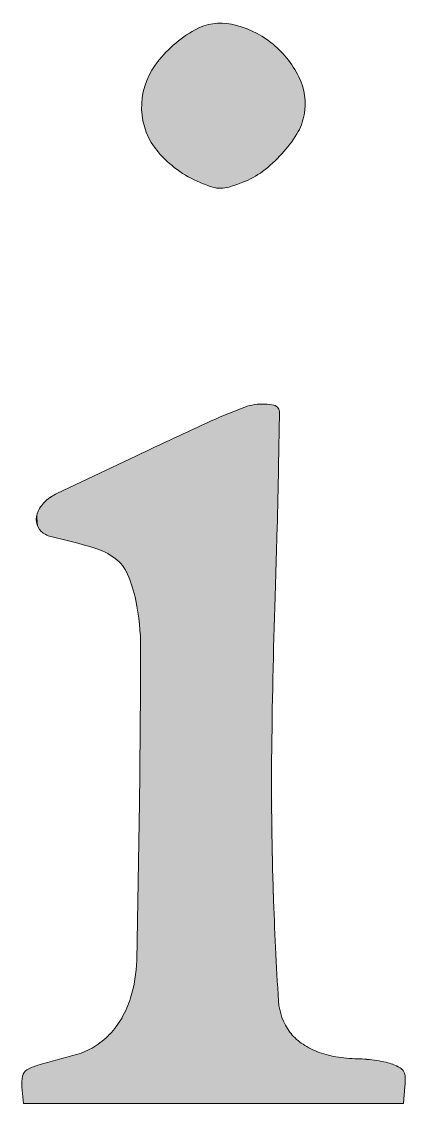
# Model space of a CAD drawing. Extents: x -1067 to 23308, y -6822 to 57810.
# Drawn here: x 426.14 to 427.92, y 94.08 to 99.08 of the extents above; entities that cross this region are included whole.
import ezdxf

# ---------------------------------------------------------------- set-up
doc = ezdxf.new("R2010")
doc.units = 0
doc.layers.get('0').update_dxf_attribs({"lineweight": 13})
doc.layers.add('G-XREF-____-OTLN', color=7, linetype='Continuous', lineweight=13)

# ---------------------------------------------------------------- blocks, each defined once
blk = doc.blocks.new('Blockreferenz-A0UJ2DPOXE')
at = {"layer": 'G-XREF-____-OTLN', "color": 0, "linetype": 'ByBlock', "lineweight": -2, "ltscale": 0.13}
for p, q in [((427.3321, 97.0305), (427.336, 97.2768)), ((426.6754, 97.0767), (426.3064, 96.902)), ((427.3161, 96.4236), (427.326, 96.7511)), ((426.6884, 95.4716), (426.6758, 94.7426)), ((426.145, 94.1571), (426.1524, 94.0812)), ((427.9094, 94.0812), (427.9169, 94.1596)), ((426.1524, 94.0812), (427.0309, 94.0812)), ((427.0309, 94.0812), (427.9094, 94.0812))]:
    blk.add_line(p, q, dxfattribs=at)
for centre, major_axis, end_param in [((427.0646, 98.8336), (0.0504, 0.2389), 0.711934), ((427.0238, 98.6401), (0.2725, 0.3478), 0.456891), ((427.2201, 98.5517), (-0.2734, 0.4956), 0.440775), ((427.0097, 98.6222), (0.4159, 0.2073), 0.44377), ((427.0304, 98.6889), (-0.269, 0.1944), 0.657069), ((427.1748, 98.7044), (0.2754, -0.0517), 0.647812), ((427.0161, 98.6884), (-0.3175, -0.0099), 0.675318), ((427.1959, 98.7005), (0.221, -0.1347), 0.362092), ((426.8968, 98.8828), (0.4504, -0.41), 0.191011), ((427.1684, 98.8184), (-0.3939, -0.3362), 0.46849), ((426.8736, 98.904), (0.3848, -0.512), 0.187662), ((427.0326, 98.6924), (0.1341, -0.351), 0.279779), ((427.247, 99.0066), (-0.2783, -0.666), 0.084707), ((427.0635, 98.4359), (-0.0374, -0.1165), 0.314832), ((427.0635, 98.4492), (0.0005, -0.1356), 0.293508), ((426.8119, 99.2703), (0.2913, -0.9508), 0.067538), ((427.2603, 97.05), (0.0091, 0.2658), 0.183188), ((427.262, 97.0997), (0.0487, 0.2106), 0.192807), ((427.8974, 95.3331), (-0.7221, 1.9683), 0.079841), ((427.2554, 97.0832), (-0.0345, 0.2299), 0.20267), ((427.3035, 97.2792), (0.0272, 0.0168), 0.790167), ((427.3005, 97.2774), (0.0355, -0.0005), 0.568395), ((444.8338, 58.5451), (-17.8132, 38.6924), 0.00894), ((400.1559, 97.4854), (27.1701, -0.7344), 0.010284), ((426.3536, 96.7578), (-0.0989, 0.1098), 0.401383), ((426.399, 96.7073), (-0.0926, 0.1947), 0.289342), ((426.3013, 96.7821), (-0.0816, 0.0381), 0.581258), ((426.2847, 96.7797), (-0.0725, -0.0106), 0.659767), ((426.2996, 96.7951), (-0.0657, -0.0683), 0.5445), ((425.5845, 93.6199), (0.8933, 3.0311), 0.065086), ((426.39, 96.3532), (0.1864, 0.2483), 0.357493), ((426.4695, 96.459), (0.1636, 0.0706), 0.519499), ((426.0528, 96.2793), (0.6187, 0.1285), 0.202507), ((458.0052, 95.3972), (-30.6891, 1.0263), 0.024472), ((425.6232, 96.1901), (1.0707, -0.0025), 0.207019), ((359.5439, 96.3439), (67.1445, -0.8723), 0.010664), ((441.8633, 95.5418), (-14.5632, 0.1305), 0.04275), ((444.073, 95.6165), (-16.7651, -0.5667), 0.029611), ((426.0459, 94.7561), (0.6017, -0.1868), 0.279452), ((426.2078, 94.7059), (0.4, -0.2282), 0.217509), ((427.5991, 94.5706), (-0.2671, -0.017), 0.574544), ((426.2652, 94.6731), (0.2852, -0.2726), 0.244292), ((426.2902, 94.6493), (0.1886, -0.3066), 0.256484), ((427.5674, 94.5471), (-0.1832, -0.1358), 0.323068), ((426.3153, 94.6085), (0.082, -0.301), 0.28549), ((427.6395, 94.6504), (-0.2028, -0.2903), 0.232386), ((427.673, 94.7349), (-0.164, -0.4137), 0.206349), ((430.4661, 79.3773), (-4.0688, 14.9301), 0.012044), ((427.7058, 94.9249), (-0.1086, -0.6285), 0.157562), ((427.6898, 93.736), (0.0506, 0.5489), 0.078502), ((427.6707, 93.5288), (0.1163, 0.7503), 0.061747), ((427.6804, 93.5914), (0.1495, 0.6797), 0.062807), ((427.782, 94.0535), (0.0792, 0.2083), 0.146778), ((426.1892, 94.1992), (-0.0217, 0.0364), 0.834345), ((426.2761, 94.0533), (-0.0582, 0.204), 0.259125), ((427.7892, 94.0723), (0.1049, 0.1734), 0.180681), ((427.8693, 94.2047), (0.042, 0.0229), 0.52752), ((427.861, 94.2002), (0.0573, 0.0018), 0.468305), ((426.3155, 94.1737), (-0.1678, 0.0339), 0.296003), ((427.5847, 94.1917), (0.3322, -0.0321), 0.127233)]:
    blk.add_ellipse(centre, major_axis=major_axis, ratio=1, start_param=0, end_param=end_param, dxfattribs=at)
for points in [[(427.0002, 98.3283), (426.9914, 99.0661), (427.0002, 99.0691)], [(427.0029, 98.3273), (427.0002, 99.0691), (427.0029, 99.0697)], [(427.0002, 98.3283), (427.0002, 99.0691), (427.0029, 98.3273)], [(427.0145, 98.3233), (427.0029, 99.0697), (427.0145, 99.0721)], [(427.0029, 98.3273), (427.0029, 99.0697), (427.0145, 98.3233)], [(427.0261, 98.3194), (427.0145, 99.0721), (427.0261, 99.0745)], [(427.0145, 98.3233), (427.0145, 99.0721), (427.0261, 98.3194)], [(427.0285, 98.3187), (427.0261, 99.0745), (427.0285, 99.0751)], [(427.0261, 98.3194), (427.0261, 99.0745), (427.0285, 98.3187)], [(427.0322, 98.3176), (427.0285, 99.0751), (427.0322, 99.0754)], [(427.0285, 98.3187), (427.0285, 99.0751), (427.0322, 98.3176)], [(427.0385, 98.3162), (427.0322, 99.0754), (427.0385, 99.076)], [(427.0322, 98.3176), (427.0322, 99.0754), (427.0385, 98.3162)], [(427.0448, 98.315), (427.0385, 99.076), (427.0448, 99.0765)], [(427.0385, 98.3162), (427.0385, 99.076), (427.0448, 98.315)], [(427.0512, 98.3142), (427.0448, 99.0765), (427.0512, 99.0771)], [(427.0448, 98.315), (427.0448, 99.0765), (427.0512, 98.3142)], [(427.0574, 98.3137), (427.0512, 99.0771), (427.0574, 99.0776)], [(427.0512, 98.3142), (427.0512, 99.0771), (427.0574, 98.3137)], [(427.0574, 98.3137), (427.0574, 99.0776), (427.0576, 98.3137)], [(427.0576, 98.3137), (427.0574, 99.0776), (427.0576, 99.0776)], [(427.0576, 98.3137), (427.0576, 99.0776), (427.064, 98.3136)], [(427.064, 98.3136), (427.0576, 99.0776), (427.064, 99.0774)], [(427.064, 98.3136), (427.064, 99.0774), (427.0706, 98.3138)], [(427.0706, 98.3138), (427.064, 99.0774), (427.0706, 99.0772)], [(427.0706, 98.3138), (427.0706, 99.0772), (427.0772, 98.3143)], [(427.0772, 98.3143), (427.0706, 99.0772), (427.0772, 99.077)], [(427.0772, 98.3143), (427.0772, 99.077), (427.0838, 98.3151)], [(427.0838, 98.3151), (427.0772, 99.077), (427.0838, 99.0768)], [(427.0838, 98.3151), (427.0838, 99.0768), (427.0863, 98.3155)], [(427.0863, 98.3155), (427.0838, 99.0768), (427.0863, 99.0768)], [(427.0863, 98.3155), (427.0863, 99.0768), (427.0903, 98.3163)], [(427.0903, 98.3163), (427.0863, 99.0768), (427.0903, 99.0762)], [(427.0903, 98.3163), (427.0903, 99.0762), (427.0968, 98.3177)], [(427.0968, 98.3177), (427.0903, 99.0762), (427.0968, 99.0752)], [(427.0968, 98.3177), (427.0968, 99.0752), (427.1032, 98.3195)], [(427.1032, 98.3195), (427.0968, 99.0752), (427.1032, 99.0742)], [(427.1032, 98.3195), (427.1032, 99.0742), (427.1149, 98.3232)], [(427.1149, 98.3232), (427.1032, 99.0742), (427.1149, 99.0725)], [(427.1149, 98.3232), (427.1149, 99.0725), (427.1192, 98.3246)], [(427.1192, 98.3246), (427.1149, 99.0725), (427.1192, 99.0714)], [(427.1192, 98.3246), (427.1192, 99.0714), (427.1351, 98.3299)], [(427.1351, 98.3299), (427.1192, 99.0714), (427.1351, 99.0674)], [(427.1351, 98.3299), (427.1351, 99.0674), (427.1476, 98.3343)], [(427.1476, 98.3343), (427.1351, 99.0674), (427.1476, 99.0643)], [(426.911, 98.3695), (426.8968, 99.016), (426.911, 99.026)], [(426.9321, 98.3576), (426.911, 99.026), (426.9321, 99.0386)], [(426.911, 98.3695), (426.911, 99.026), (426.9321, 98.3576)], [(426.9467, 98.3508), (426.9321, 99.0386), (426.9467, 99.0474)], [(426.9321, 98.3576), (426.9321, 99.0386), (426.9467, 98.3508)], [(426.9687, 98.3406), (426.9467, 99.0474), (426.9687, 99.0579)], [(426.9467, 98.3508), (426.9467, 99.0474), (426.9687, 98.3406)], [(426.9728, 98.3389), (426.9687, 99.0579), (426.9728, 99.0598)], [(426.9687, 98.3406), (426.9687, 99.0579), (426.9728, 98.3389)], [(426.98, 98.336), (426.9728, 99.0598), (426.98, 99.0623)], [(426.9728, 98.3389), (426.9728, 99.0598), (426.98, 98.336)], [(426.9914, 98.3315), (426.98, 99.0623), (426.9914, 99.0661)], [(426.98, 98.336), (426.98, 99.0623), (426.9914, 98.3315)], [(426.9914, 98.3315), (426.9914, 99.0661), (427.0002, 98.3283)], [(427.1476, 98.3343), (427.1476, 99.0643), (427.151, 98.3355)], [(427.151, 98.3355), (427.1476, 99.0643), (427.151, 99.0632)], [(427.151, 98.3355), (427.151, 99.0632), (427.1667, 98.3413)], [(427.1667, 98.3413), (427.151, 99.0632), (427.1667, 99.0579)], [(427.1667, 98.3413), (427.1667, 99.0579), (427.1795, 98.3466)], [(427.1795, 98.3466), (427.1667, 99.0579), (427.1795, 99.0537)], [(427.1795, 98.3466), (427.1795, 99.0537), (427.1829, 98.348)], [(427.1829, 98.348), (427.1795, 99.0537), (427.1829, 99.0522)], [(427.1829, 98.348), (427.1829, 99.0522), (427.1988, 98.3553)], [(427.1988, 98.3553), (427.1829, 99.0522), (427.1988, 99.0455)], [(427.1988, 98.3553), (427.1988, 99.0455), (427.2105, 98.3615)], [(427.2105, 98.3615), (427.1988, 99.0455), (427.2105, 99.0406)], [(427.2105, 98.3615), (427.2105, 99.0406), (427.2143, 98.3635)], [(427.2143, 98.3635), (427.2105, 99.0406), (427.2143, 99.0386)], [(427.2143, 98.3635), (427.2143, 99.0386), (427.2295, 98.3723)], [(427.2295, 98.3723), (427.2143, 99.0386), (427.2295, 99.0309)], [(427.2295, 98.3723), (427.2295, 99.0309), (427.2404, 98.3794)], [(427.2404, 98.3794), (427.2295, 99.0309), (427.2404, 99.0253)], [(427.2404, 98.3794), (427.2404, 99.0253), (427.2442, 98.3818)], [(427.2442, 98.3818), (427.2404, 99.0253), (427.2442, 99.0229)], [(427.2442, 98.3818), (427.2442, 99.0229), (427.2584, 98.392)], [(427.2584, 98.392), (427.2442, 99.0229), (427.2584, 99.0142)], [(426.8449, 98.4145), (426.8316, 98.9629), (426.8449, 98.9756)], [(426.8633, 98.4), (426.8449, 98.9756), (426.8633, 98.9907)], [(426.8449, 98.4145), (426.8449, 98.9756), (426.8633, 98.4)], [(426.877, 98.3907), (426.8633, 98.9907), (426.877, 99.002)], [(426.8633, 98.4), (426.8633, 98.9907), (426.877, 98.3907)], [(426.8968, 98.3775), (426.877, 99.002), (426.8968, 99.016)], [(426.877, 98.3907), (426.877, 99.002), (426.8968, 98.3775)], [(426.8968, 98.3775), (426.8968, 99.016), (426.911, 98.3695)], [(427.2584, 98.392), (427.2584, 99.0142), (427.2691, 98.4003)], [(427.2691, 98.4003), (427.2584, 99.0142), (427.2691, 99.0077)], [(427.2691, 98.4003), (427.2691, 99.0077), (427.2742, 98.4043)], [(427.2742, 98.4043), (427.2691, 99.0077), (427.2742, 99.0039)], [(427.2742, 98.4043), (427.2742, 99.0039), (427.2897, 98.4171)], [(427.2897, 98.4171), (427.2742, 99.0039), (427.2897, 98.9928)], [(427.2897, 98.4171), (427.2897, 98.9928), (427.2963, 98.4229)], [(427.2963, 98.4229), (427.2897, 98.9928), (427.2963, 98.9879)], [(427.2963, 98.4229), (427.2963, 98.9879), (427.3047, 98.4303)], [(427.3047, 98.4303), (427.2963, 98.9879), (427.3047, 98.9809)], [(427.3047, 98.4303), (427.3047, 98.9809), (427.3193, 98.444)], [(427.3193, 98.444), (427.3047, 98.9809), (427.3193, 98.9685)], [(427.3193, 98.444), (427.3193, 98.9685), (427.3226, 98.4473)], [(427.3226, 98.4473), (427.3193, 98.9685), (427.3226, 98.9658)], [(426.7869, 98.4688), (426.7745, 98.9002), (426.7869, 98.9161)], [(426.8019, 98.4525), (426.7869, 98.9161), (426.8019, 98.9326)], [(426.7869, 98.4688), (426.7869, 98.9161), (426.8019, 98.4525)], [(426.8148, 98.4406), (426.8019, 98.9326), (426.8148, 98.9469)], [(426.8019, 98.4525), (426.8019, 98.9326), (426.8148, 98.4406)], [(426.8316, 98.4251), (426.8148, 98.9469), (426.8316, 98.9629)], [(426.8148, 98.4406), (426.8148, 98.9469), (426.8316, 98.4251)], [(426.8316, 98.4251), (426.8316, 98.9629), (426.8449, 98.4145)], [(427.3226, 98.4473), (427.3226, 98.9658), (427.3335, 98.4582)], [(427.3335, 98.4582), (427.3226, 98.9658), (427.3335, 98.9551)], [(427.3335, 98.4582), (427.3335, 98.9551), (427.3471, 98.4727)], [(427.3471, 98.4727), (427.3335, 98.9551), (427.3471, 98.9417)], [(427.3471, 98.4727), (427.3471, 98.9417), (427.3472, 98.4728)], [(427.3472, 98.4728), (427.3471, 98.9417), (427.3472, 98.9416)], [(427.3472, 98.4728), (427.3472, 98.9416), (427.36, 98.4873)], [(427.36, 98.4873), (427.3472, 98.9416), (427.36, 98.927)], [(427.36, 98.4873), (427.36, 98.927), (427.3698, 98.4992)], [(427.3698, 98.4992), (427.36, 98.927), (427.3698, 98.9159)], [(426.7528, 98.5107), (426.7417, 98.8528), (426.7528, 98.8701)], [(426.7613, 98.4995), (426.7528, 98.8701), (426.7613, 98.8833)], [(426.7528, 98.5107), (426.7528, 98.8701), (426.7613, 98.4995)], [(426.7745, 98.4822), (426.7613, 98.8833), (426.7745, 98.9002)], [(426.7613, 98.4995), (426.7613, 98.8833), (426.7745, 98.4822)], [(426.7745, 98.4822), (426.7745, 98.9002), (426.7869, 98.4688)], [(427.3698, 98.4992), (427.3698, 98.9159), (427.3724, 98.5023)], [(427.3724, 98.5023), (427.3698, 98.9159), (427.3724, 98.9125)], [(427.3724, 98.5023), (427.3724, 98.9125), (427.3842, 98.5176)], [(427.3842, 98.5176), (427.3724, 98.9125), (427.3842, 98.8968)], [(427.3842, 98.5176), (427.3842, 98.8968), (427.3905, 98.5263)], [(427.3905, 98.5263), (427.3842, 98.8968), (427.3905, 98.8885)], [(427.3905, 98.5263), (427.3905, 98.8885), (427.3956, 98.5333)], [(427.3956, 98.5333), (427.3905, 98.8885), (427.3956, 98.8806)], [(427.3956, 98.5333), (427.3956, 98.8806), (427.4065, 98.5494)], [(427.4065, 98.5494), (427.3956, 98.8806), (427.4065, 98.8638)], [(426.7255, 98.5613), (426.7198, 98.8047), (426.7255, 98.8202)], [(426.7345, 98.5414), (426.7255, 98.8202), (426.7345, 98.8384)], [(426.7255, 98.5613), (426.7255, 98.8202), (426.7345, 98.5414)], [(426.7417, 98.5294), (426.7345, 98.8384), (426.7417, 98.8528)], [(426.7345, 98.5414), (426.7345, 98.8384), (426.7417, 98.5294)], [(426.7417, 98.5294), (426.7417, 98.8528), (426.7528, 98.5107)], [(427.4065, 98.5494), (427.4065, 98.8638), (427.4092, 98.5536)], [(427.4092, 98.5536), (427.4065, 98.8638), (427.4092, 98.8596)], [(427.4092, 98.5536), (427.4092, 98.8596), (427.4168, 98.5658)], [(427.4168, 98.5658), (427.4092, 98.8596), (427.4168, 98.8455)], [(427.4168, 98.5658), (427.4168, 98.8455), (427.4246, 98.5793)], [(427.4246, 98.5793), (427.4168, 98.8455), (427.4246, 98.8314)], [(427.4246, 98.5793), (427.4246, 98.8314), (427.4256, 98.5815)], [(427.4256, 98.5815), (427.4246, 98.8314), (427.4256, 98.8295)], [(427.4256, 98.5815), (427.4256, 98.8295), (427.4315, 98.5933)], [(427.4315, 98.5933), (427.4256, 98.8295), (427.4315, 98.816)], [(426.7088, 98.6079), (426.7043, 98.7509), (426.7088, 98.7692)], [(426.713, 98.595), (426.7088, 98.7692), (426.713, 98.7861)], [(426.7088, 98.6079), (426.7088, 98.7692), (426.713, 98.595)], [(426.7198, 98.5739), (426.713, 98.7861), (426.7198, 98.8047)], [(426.713, 98.595), (426.713, 98.7861), (426.7198, 98.5739)], [(426.7198, 98.5739), (426.7198, 98.8047), (426.7255, 98.5613)], [(427.4315, 98.5933), (427.4315, 98.816), (427.4375, 98.6077)], [(427.4375, 98.6077), (427.4315, 98.816), (427.4375, 98.802)], [(427.4375, 98.6077), (427.4375, 98.802), (427.4376, 98.6081)], [(427.4376, 98.6081), (427.4375, 98.802), (427.4376, 98.8017)], [(427.4376, 98.6081), (427.4376, 98.8017), (427.4426, 98.6225)], [(427.4426, 98.6225), (427.4376, 98.8017), (427.4426, 98.7855)], [(427.4426, 98.6225), (427.4426, 98.7855), (427.4466, 98.6364)], [(427.4466, 98.6364), (427.4426, 98.7855), (427.4466, 98.7728)], [(427.4466, 98.6364), (427.4466, 98.7728), (427.4469, 98.6375)], [(427.4469, 98.6375), (427.4466, 98.7728), (427.4469, 98.7712)], [(427.4469, 98.6375), (427.4469, 98.7712), (427.4502, 98.6528)], [(427.4502, 98.6528), (427.4469, 98.7712), (427.4502, 98.754)], [(426.7017, 98.6429), (426.6994, 98.7149), (426.7017, 98.7318)], [(426.7043, 98.6303), (426.7017, 98.7318), (426.7043, 98.7509)], [(426.7017, 98.6429), (426.7017, 98.7318), (426.7043, 98.6303)], [(426.7043, 98.6303), (426.7043, 98.7509), (426.7088, 98.6079)], [(427.4502, 98.6528), (427.4502, 98.754), (427.4524, 98.6688)], [(427.4524, 98.6688), (427.4502, 98.754), (427.4524, 98.7431)], [(427.4524, 98.6688), (427.4524, 98.7431), (427.4542, 98.6827)], [(427.4542, 98.6827), (427.4524, 98.7431), (427.4542, 98.7214)], [(427.4542, 98.6827), (427.4542, 98.7214), (427.4549, 98.713)], [(426.6994, 98.6688), (426.6986, 98.6785), (426.6994, 98.7149)], [(426.6994, 98.6688), (426.6994, 98.7149), (426.7017, 98.6429)]]:
    blk.add_solid(points, dxfattribs=at)
at = {"layer": 'G-XREF-____-OTLN', "color": 0, "lineweight": -2}
for points in [[(427.2694, 94.0814), (427.2209, 97.313), (427.2694, 97.3158)], [(427.2694, 94.0814), (427.2694, 97.3158), (427.3002, 94.0814)], [(427.3002, 94.0814), (427.2694, 97.3158), (427.3002, 97.3125)], [(427.1753, 94.0814), (427.0309, 97.2417), (427.1753, 97.3014)], [(427.1978, 94.0814), (427.1753, 97.3014), (427.1978, 97.3083)], [(427.1753, 94.0814), (427.1753, 97.3014), (427.1978, 94.0814)], [(427.2209, 94.0814), (427.1978, 97.3083), (427.2209, 97.313)], [(427.1978, 94.0814), (427.1978, 97.3083), (427.2209, 94.0814)], [(427.2209, 94.0814), (427.2209, 97.313), (427.2694, 94.0814)], [(427.3002, 95.6723), (427.3002, 97.3125), (427.311, 96.1828)], [(427.311, 96.1828), (427.3002, 97.3125), (427.311, 97.3113)], [(427.311, 96.1828), (427.311, 97.3113), (427.3161, 96.4236)], [(427.3161, 96.4236), (427.311, 97.3113), (427.3161, 97.3092)], [(427.3161, 96.4236), (427.3161, 97.3092), (427.317, 96.4538)], [(427.317, 96.4538), (427.3161, 97.3092), (427.317, 97.3088)], [(427.317, 96.4538), (427.317, 97.3088), (427.3225, 96.6345)], [(427.3225, 96.6345), (427.317, 97.3088), (427.3225, 97.3053)], [(427.3225, 96.6345), (427.3225, 97.3053), (427.326, 96.7511)], [(427.326, 96.7511), (427.3225, 97.3053), (427.326, 97.3019)], [(427.326, 96.7511), (427.326, 97.3019), (427.3272, 96.8059)], [(427.3272, 96.8059), (427.326, 97.3019), (427.3272, 97.3008)], [(427.3272, 96.8059), (427.3272, 97.3008), (427.331, 96.9807)], [(427.331, 96.9807), (427.3272, 97.3008), (427.331, 97.2955)], [(427.331, 96.9807), (427.331, 97.2955), (427.3321, 97.0305)], [(427.3321, 97.0305), (427.331, 97.2955), (427.3321, 97.2932)], [(427.3321, 97.0305), (427.3321, 97.2932), (427.3338, 97.1388)], [(427.3338, 97.1388), (427.3321, 97.2932), (427.3338, 97.2896)], [(427.3338, 97.1388), (427.3338, 97.2896), (427.3355, 97.2451)], [(427.3355, 97.2451), (427.3338, 97.2896), (427.3355, 97.2833)], [(427.3355, 97.2451), (427.3355, 97.2833), (427.336, 97.2768)], [(427.0206, 94.0813), (426.6939, 97.0853), (427.0206, 97.2375)], [(427.0309, 94.0813), (427.0206, 97.2375), (427.0309, 97.2417)], [(427.0206, 94.0813), (427.0206, 97.2375), (427.0309, 94.0813)], [(427.0309, 94.0813), (427.0309, 97.2417), (427.1753, 94.0814)], [(426.6554, 96.4696), (426.6331, 97.0567), (426.6554, 97.0672)], [(426.6716, 96.4078), (426.6554, 97.0672), (426.6716, 97.0749)], [(426.6554, 96.4696), (426.6554, 97.0672), (426.6716, 96.4078)], [(426.6754, 96.3826), (426.6716, 97.0749), (426.6754, 97.0767)], [(426.6716, 96.4078), (426.6716, 97.0749), (426.6754, 96.3826)], [(426.6884, 96.2983), (426.6754, 97.0767), (426.6884, 97.0828)], [(426.6754, 96.3826), (426.6754, 97.0767), (426.6884, 96.2983)], [(426.6939, 96.1876), (426.6884, 97.0828), (426.6939, 97.0853)], [(426.6884, 96.2983), (426.6884, 97.0828), (426.6939, 96.1876)], [(426.6939, 94.0813), (426.6939, 97.0853), (427.0206, 94.0813)], [(426.5765, 96.6015), (426.5293, 97.0076), (426.5765, 97.0299)], [(426.5994, 96.5809), (426.5765, 97.0299), (426.5994, 97.0407)], [(426.5765, 96.6015), (426.5765, 97.0299), (426.5994, 96.5809)], [(426.6185, 96.5567), (426.5994, 97.0407), (426.6185, 97.0497)], [(426.5994, 96.5809), (426.5994, 97.0407), (426.6185, 96.5567)], [(426.6331, 96.5296), (426.6185, 97.0497), (426.6331, 97.0567)], [(426.6185, 96.5567), (426.6185, 97.0497), (426.6331, 96.5296)], [(426.6331, 96.5296), (426.6331, 97.0567), (426.6554, 96.4696)], [(426.4778, 96.651), (426.3064, 96.902), (426.4778, 96.9832)], [(426.5293, 96.6307), (426.4778, 96.9832), (426.5293, 97.0076)], [(426.4778, 96.651), (426.4778, 96.9832), (426.5293, 96.6307)], [(426.5293, 96.6307), (426.5293, 97.0076), (426.5765, 96.6015)], [(426.2547, 96.7121), (426.2473, 96.8599), (426.2547, 96.8675)], [(426.2624, 96.708), (426.2547, 96.8675), (426.2624, 96.8735)], [(426.2547, 96.7121), (426.2547, 96.8675), (426.2624, 96.708)], [(426.2788, 96.7027), (426.2624, 96.8735), (426.2788, 96.8862)], [(426.2624, 96.708), (426.2624, 96.8735), (426.2788, 96.7027)], [(426.2793, 96.7026), (426.2788, 96.8862), (426.2793, 96.8866)], [(426.2788, 96.7027), (426.2788, 96.8862), (426.2793, 96.7026)], [(426.3064, 96.6955), (426.2793, 96.8866), (426.3064, 96.902)], [(426.2793, 96.7026), (426.2793, 96.8866), (426.3064, 96.6955)], [(426.3064, 96.6955), (426.3064, 96.902), (426.4778, 96.651)], [(426.2195, 96.7462), (426.2149, 96.8067), (426.2195, 96.8198)], [(426.2197, 96.7459), (426.2195, 96.8198), (426.2197, 96.8202)], [(426.2195, 96.7462), (426.2195, 96.8198), (426.2197, 96.7459)], [(426.2259, 96.7359), (426.2197, 96.8202), (426.2259, 96.8315)], [(426.2197, 96.7459), (426.2197, 96.8202), (426.2259, 96.7359)], [(426.2292, 96.7322), (426.2259, 96.8315), (426.2292, 96.8375)], [(426.2259, 96.7359), (426.2259, 96.8315), (426.2292, 96.7322)], [(426.2339, 96.7269), (426.2292, 96.8375), (426.2339, 96.8438)], [(426.2292, 96.7322), (426.2292, 96.8375), (426.2339, 96.7269)], [(426.2409, 96.7212), (426.2339, 96.8438), (426.2409, 96.8533)], [(426.2339, 96.7269), (426.2339, 96.8438), (426.2409, 96.7212)], [(426.2473, 96.7161), (426.2409, 96.8533), (426.2473, 96.8599)], [(426.2409, 96.7212), (426.2409, 96.8533), (426.2473, 96.7161)], [(426.2473, 96.7161), (426.2473, 96.8599), (426.2547, 96.7121)], [(426.2122, 96.7691), (426.2113, 96.7865), (426.2122, 96.7922)], [(426.2139, 96.7618), (426.2122, 96.7922), (426.2139, 96.8037)], [(426.2122, 96.7691), (426.2122, 96.7922), (426.2139, 96.7618)], [(426.2149, 96.7573), (426.2139, 96.8037), (426.2149, 96.8067)], [(426.2139, 96.7618), (426.2139, 96.8037), (426.2149, 96.7573)], [(426.2149, 96.7573), (426.2149, 96.8067), (426.2195, 96.7462)], [(426.6939, 94.0813), (426.6884, 95.4716), (426.6939, 96.1876)], [(427.3002, 94.0814), (427.3002, 95.6723), (427.3079, 94.0814)], [(427.3079, 94.0814), (427.3002, 95.6723), (427.3079, 95.0498)], [(426.6884, 94.0813), (426.6758, 94.7426), (426.6884, 95.4716)], [(426.6884, 94.0813), (426.6884, 95.4716), (426.6939, 94.0813)], [(427.3079, 94.0814), (427.3079, 95.0498), (427.332, 94.0814)], [(427.332, 94.0814), (427.3079, 95.0498), (427.332, 94.5537)], [(426.6758, 94.0813), (426.6678, 94.655), (426.6758, 94.7426)], [(426.6758, 94.0813), (426.6758, 94.7426), (426.6884, 94.0813)], [(426.6678, 94.0813), (426.6477, 94.5694), (426.6678, 94.655)], [(426.6678, 94.0813), (426.6678, 94.655), (426.6758, 94.0813)], [(426.6477, 94.0813), (426.6303, 94.5224), (426.6477, 94.5694)], [(426.6477, 94.0813), (426.6477, 94.5694), (426.6678, 94.0813)], [(426.6303, 94.0813), (426.6078, 94.4777), (426.6303, 94.5224)], [(426.6303, 94.0813), (426.6303, 94.5224), (426.6477, 94.0813)], [(427.332, 94.0814), (427.332, 94.5537), (427.3401, 94.0814)], [(427.3401, 94.0814), (427.332, 94.5537), (427.3401, 94.5032)], [(426.6078, 94.0813), (426.5815, 94.4374), (426.6078, 94.4777)], [(426.6078, 94.0813), (426.6078, 94.4777), (426.6303, 94.0813)], [(427.3401, 94.0814), (427.3401, 94.5032), (427.3577, 94.0814)], [(427.3577, 94.0814), (427.3401, 94.5032), (427.3577, 94.4551)], [(426.5815, 94.0813), (426.5504, 94.4006), (426.5815, 94.4374)], [(426.5815, 94.0813), (426.5815, 94.4374), (426.6078, 94.0813)], [(427.3577, 94.0814), (427.3577, 94.4551), (427.3841, 94.0814)], [(427.3841, 94.0814), (427.3577, 94.4551), (427.3841, 94.4113)], [(426.5164, 94.0813), (426.4788, 94.3427), (426.5164, 94.3693)], [(426.5504, 94.0813), (426.5164, 94.3693), (426.5504, 94.4006)], [(426.5164, 94.0813), (426.5164, 94.3693), (426.5504, 94.0813)], [(426.5504, 94.0813), (426.5504, 94.4006), (426.5815, 94.0813)], [(427.3841, 94.0814), (427.3841, 94.4113), (427.4084, 94.0814)], [(427.4084, 94.0814), (427.3841, 94.4113), (427.4084, 94.3836)], [(427.4084, 94.0814), (427.4084, 94.3836), (427.4367, 94.0814)], [(427.4367, 94.0814), (427.4084, 94.3836), (427.4367, 94.3601)], [(426.4393, 94.0813), (426.3973, 94.3074), (426.4393, 94.3222)], [(426.4788, 94.0813), (426.4393, 94.3222), (426.4788, 94.3427)], [(426.4393, 94.0813), (426.4393, 94.3222), (426.4788, 94.0813)], [(426.4788, 94.0813), (426.4788, 94.3427), (426.5164, 94.0813)], [(427.4367, 94.0814), (427.4367, 94.3601), (427.4717, 94.0814)], [(427.4717, 94.0814), (427.4367, 94.3601), (427.4717, 94.3386)], [(427.4717, 94.0814), (427.4717, 94.3386), (427.509, 94.0814)], [(427.509, 94.0814), (427.4717, 94.3386), (427.509, 94.3212)], [(427.509, 94.0814), (427.509, 94.3212), (427.5525, 94.0814)], [(427.5525, 94.0814), (427.509, 94.3212), (427.5525, 94.3065)], [(426.3973, 94.0813), (426.2178, 94.2573), (426.3973, 94.3074)], [(426.3973, 94.0813), (426.3973, 94.3074), (426.4393, 94.0813)], [(427.5525, 94.0814), (427.5525, 94.3065), (427.5973, 94.0814)], [(427.5973, 94.0814), (427.5525, 94.3065), (427.5973, 94.2964)], [(427.5973, 94.0814), (427.5973, 94.2964), (427.6972, 94.0814)], [(427.6972, 94.0814), (427.5973, 94.2964), (427.6972, 94.2872)], [(427.6972, 94.0814), (427.6972, 94.2872), (427.7404, 94.0814)], [(427.7404, 94.0814), (427.6972, 94.2872), (427.7404, 94.2849)], [(427.7404, 94.0814), (427.7404, 94.2849), (427.7869, 94.0814)], [(427.7869, 94.0814), (427.7404, 94.2849), (427.7869, 94.2791)], [(427.7869, 94.0814), (427.7869, 94.2791), (427.8299, 94.0815)], [(427.8299, 94.0815), (427.7869, 94.2791), (427.8299, 94.2711)], [(427.8299, 94.0815), (427.8299, 94.2711), (427.8612, 94.0815)], [(427.8612, 94.0815), (427.8299, 94.2711), (427.8612, 94.2618)], [(426.1496, 94.1102), (426.1476, 94.2076), (426.1496, 94.2144)], [(426.1524, 94.0812), (426.1496, 94.2144), (426.1524, 94.2202)], [(426.1496, 94.1102), (426.1496, 94.2144), (426.1524, 94.0812)], [(426.1527, 94.0812), (426.1524, 94.2202), (426.1527, 94.2207)], [(426.1524, 94.0812), (426.1524, 94.2202), (426.1527, 94.0812)], [(426.1567, 94.0812), (426.1527, 94.2207), (426.1567, 94.2265)], [(426.1527, 94.0812), (426.1527, 94.2207), (426.1567, 94.0812)], [(426.1617, 94.0812), (426.1567, 94.2265), (426.1617, 94.2315)], [(426.1567, 94.0812), (426.1567, 94.2265), (426.1617, 94.0812)], [(426.1675, 94.0812), (426.1617, 94.2315), (426.1675, 94.2356)], [(426.1617, 94.0812), (426.1617, 94.2315), (426.1675, 94.0812)], [(426.1919, 94.0812), (426.1675, 94.2356), (426.1919, 94.2481)], [(426.1675, 94.0812), (426.1675, 94.2356), (426.1919, 94.0812)], [(426.2178, 94.0812), (426.1919, 94.2481), (426.2178, 94.2573)], [(426.1919, 94.0812), (426.1919, 94.2481), (426.2178, 94.0812)], [(426.2178, 94.0812), (426.2178, 94.2573), (426.3973, 94.0813)], [(427.8612, 94.0815), (427.8612, 94.2618), (427.8941, 94.0815)], [(427.8941, 94.0815), (427.8612, 94.2618), (427.8941, 94.2457)], [(427.8941, 94.0815), (427.8941, 94.2457), (427.9009, 94.0815)], [(427.9009, 94.0815), (427.8941, 94.2457), (427.9009, 94.2408)], [(427.9009, 94.0815), (427.9009, 94.2408), (427.9067, 94.0815)], [(427.9067, 94.0815), (427.9009, 94.2408), (427.9067, 94.2347)], [(427.9067, 94.0815), (427.9067, 94.2347), (427.9094, 94.0815)], [(427.9094, 94.0815), (427.9067, 94.2347), (427.9094, 94.2306)], [(427.9094, 94.0815), (427.9094, 94.2306), (427.9113, 94.1017)], [(427.9113, 94.1017), (427.9094, 94.2306), (427.9113, 94.2277)], [(427.9113, 94.1017), (427.9113, 94.2277), (427.915, 94.1396)], [(427.915, 94.1396), (427.9113, 94.2277), (427.915, 94.2195)], [(427.915, 94.1396), (427.915, 94.2195), (427.9169, 94.1596)], [(427.9169, 94.1596), (427.915, 94.2195), (427.9169, 94.2124)], [(426.145, 94.1571), (426.1445, 94.1824), (426.145, 94.187)], [(426.1476, 94.1305), (426.145, 94.187), (426.1476, 94.2076)], [(426.145, 94.1571), (426.145, 94.187), (426.1476, 94.1305)], [(426.1476, 94.1305), (426.1476, 94.2076), (426.1496, 94.1102)], [(427.9169, 94.1596), (427.9169, 94.2124), (427.9173, 94.1722)], [(427.9173, 94.1722), (427.9169, 94.2124), (427.9173, 94.2109)], [(427.9173, 94.1722), (427.9173, 94.2109), (427.9183, 94.202)]]:
    blk.add_solid(points, dxfattribs=at)

msp = doc.modelspace()

# ---------------------------------------------------------------- block references
at = {"ltscale": 0.13}
msp.add_blockref('Blockreferenz-A0UJ2DPOXE', (0, 0), dxfattribs=at)

doc.saveas('drawing.dxf')
